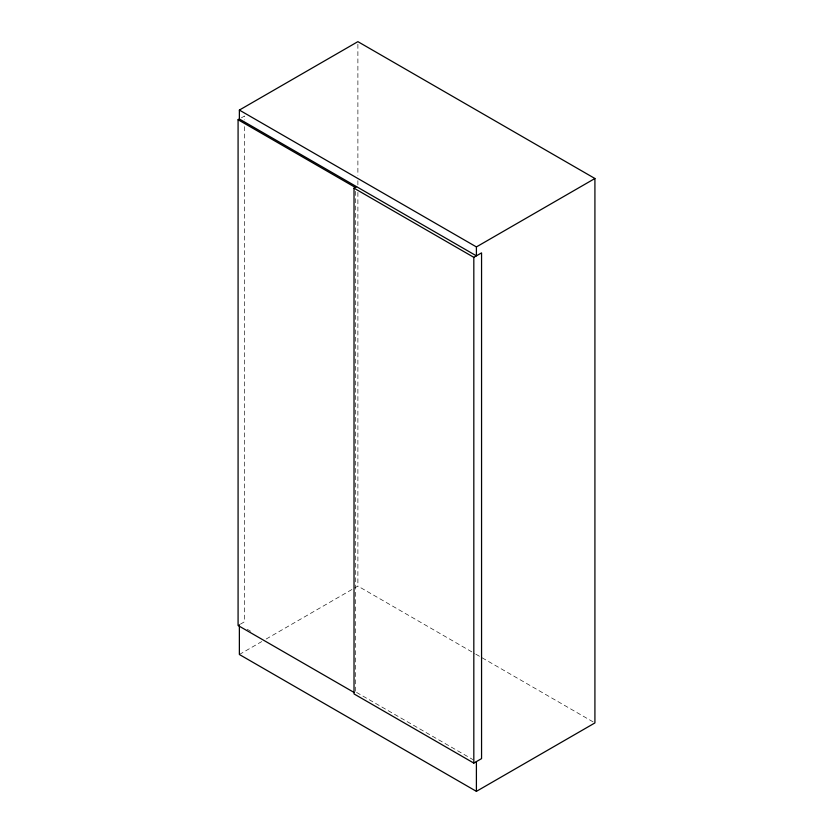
<?xml version="1.0" encoding="UTF-8"?>
<svg xmlns="http://www.w3.org/2000/svg" width="833" height="833" viewBox="0 0 833 833"><rect width="100%" height="100%" fill="white"/><g stroke="black" fill="none" stroke-linecap="round" stroke-linejoin="round"><path stroke-width="0.62" stroke-dasharray="4.17 3.12" d="M241.435 117.807L244.527 116.026L244.527 119.921M240.404 624.156L244.527 621.772L244.527 126.429M239.373 654.499L261.729 641.587M266.206 639.005L357.888 586.078L474.716 653.53M475.841 654.176L594.918 722.929M247.266 629.311L250.639 631.258M356.597 692.431L473.04 759.665M357.888 44.253L357.888 175.482M357.888 180.678L357.888 185.874M357.888 192.371L357.888 586.078M355.306 191.319L355.306 691.879"/><path stroke-width="1.25" d="M239.373 110.071L476.403 246.922L476.403 255.846L239.373 119.004L239.373 110.071L357.888 41.65L594.918 178.501L594.918 722.929L476.403 791.35L239.373 654.499L239.373 624.75M354.181 692.525L238.082 625.5L238.082 119.744L239.373 119.004M354.025 188.164L473.821 257.335L481.557 252.878L481.557 758.624L473.821 763.09L354.025 693.92L354.025 188.164L356.597 186.675M476.403 246.922L594.918 178.501M238.082 119.744L355.306 187.425M476.403 761.601L476.403 791.35M473.821 257.335L473.821 763.09"/></g></svg>
